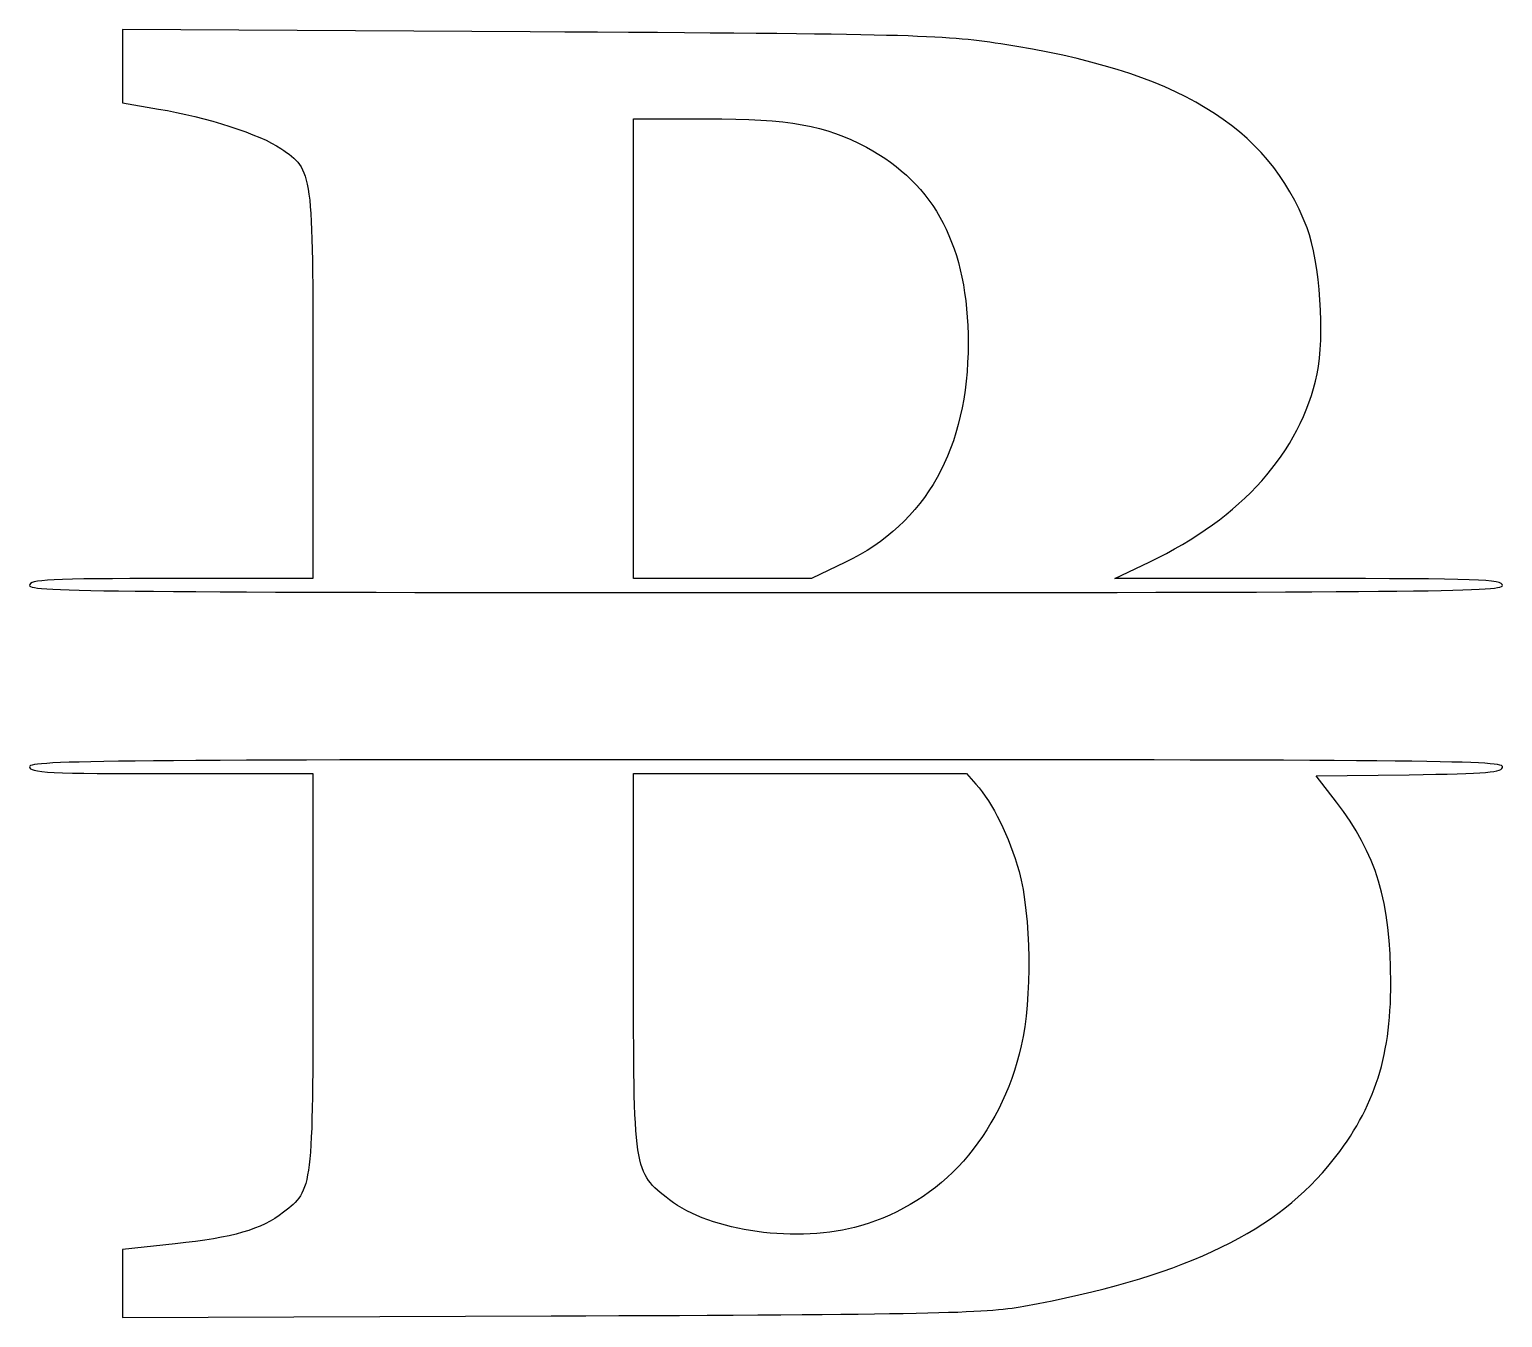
# Model space of a CAD drawing. Header units: centimetres. Extents: x -4.26 to 4.13, y -3.7 to 3.64.
import ezdxf

# ---------------------------------------------------------------- set-up
doc = ezdxf.new("R2010")
doc.units = ezdxf.units.CM
doc.header["$MEASUREMENT"] = 0
doc.layers.add('Layer 1', color=7, linetype='Continuous')

msp = doc.modelspace()

# ---------------------------------------------------------------- linework, layer by layer
at = {"layer": 'Layer 1'}
for points, knots in [([(-4.25979, 0.46762), (-4.25979, 0.50203), (-4.15249, 0.50731), (-3.45281, 0.50731), (-3.45281, 0.50731), (-3.45281, 0.50731), (-2.64583, 0.50731), (-2.64583, 0.50731), (-2.64583, 0.50731), (-2.64583, 0.50731), (-2.64583, 1.60795), (-2.64583, 1.60795), (-2.64583, 1.60795), (-2.64583, 2.8371), (-2.64513, 2.83192), (-2.82821, 2.957), (-2.82821, 2.957), (-2.94585, 3.03738), (-3.25283, 3.13646), (-3.52557, 3.18208), (-3.52557, 3.18208), (-3.52557, 3.18208), (-3.73062, 3.21638), (-3.73062, 3.21638), (-3.73062, 3.21638), (-3.73062, 3.21638), (-3.73062, 3.42586), (-3.73062, 3.42586), (-3.73062, 3.42586), (-3.73062, 3.42586), (-3.73062, 3.63534), (-3.73062, 3.63534), (-3.73062, 3.63534), (-3.73062, 3.63534), (-1.4089, 3.62156), (-1.4089, 3.62156), (-1.4089, 3.62156), (0.76091, 3.60868), (0.93619, 3.60422), (1.27001, 3.55332), (1.27001, 3.55332), (2.2706, 3.40076), (2.79496, 3.08557), (3.01417, 2.50492), (3.01417, 2.50492), (3.08785, 2.30975), (3.11743, 1.88495), (3.07207, 1.67346), (3.07207, 1.67346), (2.97602, 1.22557), (2.64589, 0.85532), (2.11631, 0.60153), (2.11631, 0.60153), (2.11631, 0.60153), (1.91973, 0.50732), (1.91973, 0.50732), (1.91973, 0.50732), (1.91973, 0.50732), (3.02362, 0.50732), (3.02362, 0.50732), (3.02362, 0.50732), (3.98722, 0.50732), (4.12751, 0.50228), (4.12751, 0.46763), (4.12751, 0.46763), (4.12751, 0.43252), (3.64391, 0.42794), (-0.06614, 0.42794), (-0.06614, 0.42794), (-3.77619, 0.42794), (-4.25979, 0.43252), (-4.25979, 0.46763), (-4.25979, 0.46763), (-4.25979, 0.46763), (-4.25979, 0.46762), (-4.25979, 0.46762)], [0, 0, 0, 0, 0.05, 0.05, 0.05, 0.05, 0.1, 0.1, 0.1, 0.1, 0.15, 0.15, 0.15, 0.15, 0.2, 0.2, 0.2, 0.2, 0.25, 0.25, 0.25, 0.25, 0.3, 0.3, 0.3, 0.3, 0.35, 0.35, 0.35, 0.35, 0.4, 0.4, 0.4, 0.4, 0.45, 0.45, 0.45, 0.45, 0.5, 0.5, 0.5, 0.5, 0.55, 0.55, 0.55, 0.55, 0.6, 0.6, 0.6, 0.6, 0.65, 0.65, 0.65, 0.65, 0.7, 0.7, 0.7, 0.7, 0.75, 0.75, 0.75, 0.75, 0.8, 0.8, 0.8, 0.8, 0.85, 0.85, 0.85, 0.85, 0.9, 0.9, 0.9, 0.9, 1, 1, 1, 1]), ([(0.38656, 0.60046), (0.84483, 0.82088), (1.08479, 1.24957), (1.08479, 1.84784), (1.08479, 1.84784), (1.08479, 2.39417), (0.89727, 2.75549), (0.50531, 2.96441), (0.50531, 2.96441), (0.26866, 3.09054), (0.07047, 3.12585), (-0.40349, 3.12629), (-0.40349, 3.12629), (-0.40349, 3.12629), (-0.82021, 3.12668), (-0.82021, 3.12668), (-0.82021, 3.12668), (-0.82021, 3.12668), (-0.82021, 1.81699), (-0.82021, 1.81699), (-0.82021, 1.81699), (-0.82021, 1.81699), (-0.82021, 0.5073), (-0.82021, 0.5073), (-0.82021, 0.5073), (-0.82021, 0.5073), (-0.31366, 0.5073), (-0.31366, 0.5073), (-0.31366, 0.5073), (-0.31366, 0.5073), (0.19289, 0.5073), (0.19289, 0.5073), (0.19289, 0.5073), (0.19289, 0.5073), (0.38657, 0.60045), (0.38657, 0.60045), (0.38657, 0.60045), (0.38657, 0.60045), (0.38656, 0.60046), (0.38656, 0.60046)], [0, 0, 0, 0, 0.0909091, 0.0909091, 0.0909091, 0.0909091, 0.1818182, 0.1818182, 0.1818182, 0.1818182, 0.2727273, 0.2727273, 0.2727273, 0.2727273, 0.3636364, 0.3636364, 0.3636364, 0.3636364, 0.4545455, 0.4545455, 0.4545455, 0.4545455, 0.5454545, 0.5454545, 0.5454545, 0.5454545, 0.6363636, 0.6363636, 0.6363636, 0.6363636, 0.7272727, 0.7272727, 0.7272727, 0.7272727, 0.8181818, 0.8181818, 0.8181818, 0.8181818, 1, 1, 1, 1]), ([(-3.73063, -3.50826), (-3.73063, -3.50826), (-3.73063, -3.31417), (-3.73063, -3.31417), (-3.73063, -3.31417), (-3.73063, -3.31417), (-3.43067, -3.28232), (-3.43067, -3.28232), (-3.43067, -3.28232), (-3.09731, -3.24692), (-2.94386, -3.20218), (-2.81272, -3.10216), (-2.81272, -3.10216), (-2.64708, -2.97583), (-2.64583, -2.96554), (-2.64583, -1.72519), (-2.64583, -1.72519), (-2.64583, -1.72519), (-2.64583, -0.60394), (-2.64583, -0.60394), (-2.64583, -0.60394), (-2.64583, -0.60394), (-3.45281, -0.60394), (-3.45281, -0.60394), (-3.45281, -0.60394), (-4.15249, -0.60394), (-4.25979, -0.59866), (-4.25979, -0.56425), (-4.25979, -0.56425), (-4.25979, -0.52914), (-3.77619, -0.52456), (-0.06614, -0.52456), (-0.06614, -0.52456), (3.61782, -0.52456), (4.12751, -0.52932), (4.12751, -0.5637), (4.12751, -0.5637), (4.12751, -0.59671), (4.04437, -0.60396), (3.59677, -0.61), (3.59677, -0.61), (3.59677, -0.61), (3.06603, -0.61716), (3.06603, -0.61716), (3.06603, -0.61716), (3.06603, -0.61716), (3.18149, -0.76581), (3.18149, -0.76581), (3.18149, -0.76581), (3.40785, -1.05724), (3.49137, -1.33439), (3.49152, -1.79455), (3.49152, -1.79455), (3.49165, -2.23556), (3.3898, -2.53303), (3.13273, -2.84232), (3.13273, -2.84232), (2.80648, -3.23484), (2.27985, -3.47676), (1.40194, -3.6374), (1.40194, -3.6374), (1.17815, -3.67835), (0.88652, -3.68436), (-1.28983, -3.69283), (-1.28983, -3.69283), (-1.28983, -3.69283), (-3.73061, -3.70233), (-3.73061, -3.70233), (-3.73061, -3.70233), (-3.73061, -3.70233), (-3.73061, -3.50824), (-3.73061, -3.50824), (-3.73061, -3.50824), (-3.73061, -3.50824), (-3.73063, -3.50826), (-3.73063, -3.50826)], [0, 0, 0, 0, 0.05, 0.05, 0.05, 0.05, 0.1, 0.1, 0.1, 0.1, 0.15, 0.15, 0.15, 0.15, 0.2, 0.2, 0.2, 0.2, 0.25, 0.25, 0.25, 0.25, 0.3, 0.3, 0.3, 0.3, 0.35, 0.35, 0.35, 0.35, 0.4, 0.4, 0.4, 0.4, 0.45, 0.45, 0.45, 0.45, 0.5, 0.5, 0.5, 0.5, 0.55, 0.55, 0.55, 0.55, 0.6, 0.6, 0.6, 0.6, 0.65, 0.65, 0.65, 0.65, 0.7, 0.7, 0.7, 0.7, 0.75, 0.75, 0.75, 0.75, 0.8, 0.8, 0.8, 0.8, 0.85, 0.85, 0.85, 0.85, 0.9, 0.9, 0.9, 0.9, 1, 1, 1, 1]), ([(0.47218, -3.17996), (0.93229, -3.04661), (1.26778, -2.67058), (1.38761, -2.15391), (1.38761, -2.15391), (1.44886, -1.88982), (1.44255, -1.40673), (1.37466, -1.16174), (1.37466, -1.16174), (1.31969, -0.96338), (1.2248, -0.77114), (1.1287, -0.66347), (1.1287, -0.66347), (1.1287, -0.66347), (1.07557, -0.60394), (1.07557, -0.60394), (1.07557, -0.60394), (1.07557, -0.60394), (0.12768, -0.60394), (0.12768, -0.60394), (0.12768, -0.60394), (0.12768, -0.60394), (-0.82021, -0.60394), (-0.82021, -0.60394), (-0.82021, -0.60394), (-0.82021, -0.60394), (-0.82021, -1.67656), (-0.82021, -1.67656), (-0.82021, -1.67656), (-0.82021, -2.88446), (-0.82246, -2.86952), (-0.61616, -3.03129), (-0.61616, -3.03129), (-0.38353, -3.21371), (0.1189, -3.28235), (0.47217, -3.17996), (0.47217, -3.17996), (0.47217, -3.17996), (0.47218, -3.17996), (0.47218, -3.17996)], [0, 0, 0, 0, 0.0909091, 0.0909091, 0.0909091, 0.0909091, 0.1818182, 0.1818182, 0.1818182, 0.1818182, 0.2727273, 0.2727273, 0.2727273, 0.2727273, 0.3636364, 0.3636364, 0.3636364, 0.3636364, 0.4545455, 0.4545455, 0.4545455, 0.4545455, 0.5454545, 0.5454545, 0.5454545, 0.5454545, 0.6363636, 0.6363636, 0.6363636, 0.6363636, 0.7272727, 0.7272727, 0.7272727, 0.7272727, 0.8181818, 0.8181818, 0.8181818, 0.8181818, 1, 1, 1, 1])]:
    msp.add_open_spline(points, degree=3, knots=knots, dxfattribs=at)

doc.saveas('drawing.dxf')
